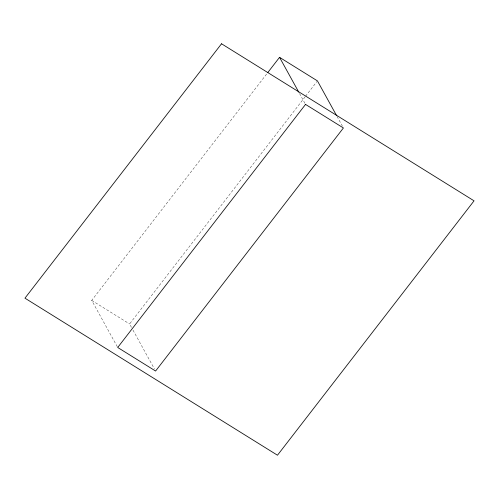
<?xml version="1.0" encoding="UTF-8"?>
<svg xmlns="http://www.w3.org/2000/svg" width="499" height="499" viewBox="0 0 499 499"><rect width="100%" height="100%" fill="white"/><g stroke="black" fill="none" stroke-linecap="round" stroke-linejoin="round"><path stroke-width="0.37" stroke-dasharray="2.5 1.87" d="M117.327 346.793L91.716 300.392L267.152 73.365M131.48 327.363L129.597 323.951L305.026 96.925M305.507 96.307L316.946 81.499M91.716 300.392L129.597 323.951M337.012 116.367L342.663 126.603M299.512 93.494L305.157 103.73M132.983 330.095L154.453 368.986"/><path stroke-width="0.75" d="M267.626 72.748L279.546 57.329L317.426 80.882L336.632 115.687M279.546 57.329L298.758 92.128M221.525 43.781L24.95 298.171L277.475 455.219L474.05 200.829L221.525 43.781M305.538 104.41L117.708 347.479L155.588 371.031L343.412 127.969L305.538 104.41"/></g></svg>
